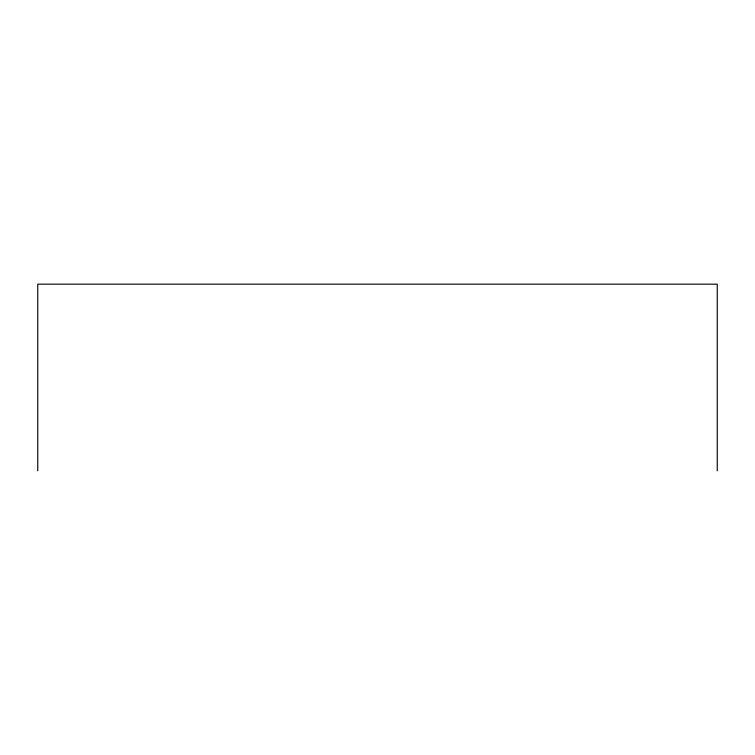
<?xml version="1.0" encoding="UTF-8"?>
<svg xmlns="http://www.w3.org/2000/svg" width="755" height="755" viewBox="0 0 755 755"><rect width="100%" height="100%" fill="white"/><g stroke="black" fill="none" stroke-linecap="round" stroke-linejoin="round"><path stroke-width="1.13" d="M717.25 470.827L717.25 284.173L37.75 284.173L37.75 470.827"/></g></svg>
